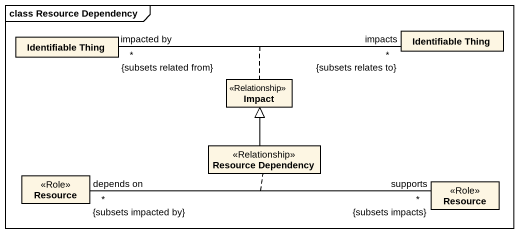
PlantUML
@startuml
mainframe class Resource Dependency
hide circle
hide empty members
class "Identifiable Thing" as Identifiable_Thing
class "Identifiable Thing" as Identifiable_Thing_2
class Impact <<Relationship>>
class Resource <<Role>>
class "Resource Dependency" as Resource_Dependency <<Relationship>>
class "Resource" as Resource_2 <<Role>>
Identifiable_Thing "impacted by\n*\n{subsets related from}" -right- "impacts\n*\n{subsets relates to}" Identifiable_Thing_2
(Identifiable_Thing, Identifiable_Thing_2) .. Impact
Resource "depends on\n*\n{subsets impacted by}" -right- "supports\n*\n{subsets impacts}" Resource_2
(Resource, Resource_2) .. Resource_Dependency
Resource_Dependency -up-|> Impact
@enduml
